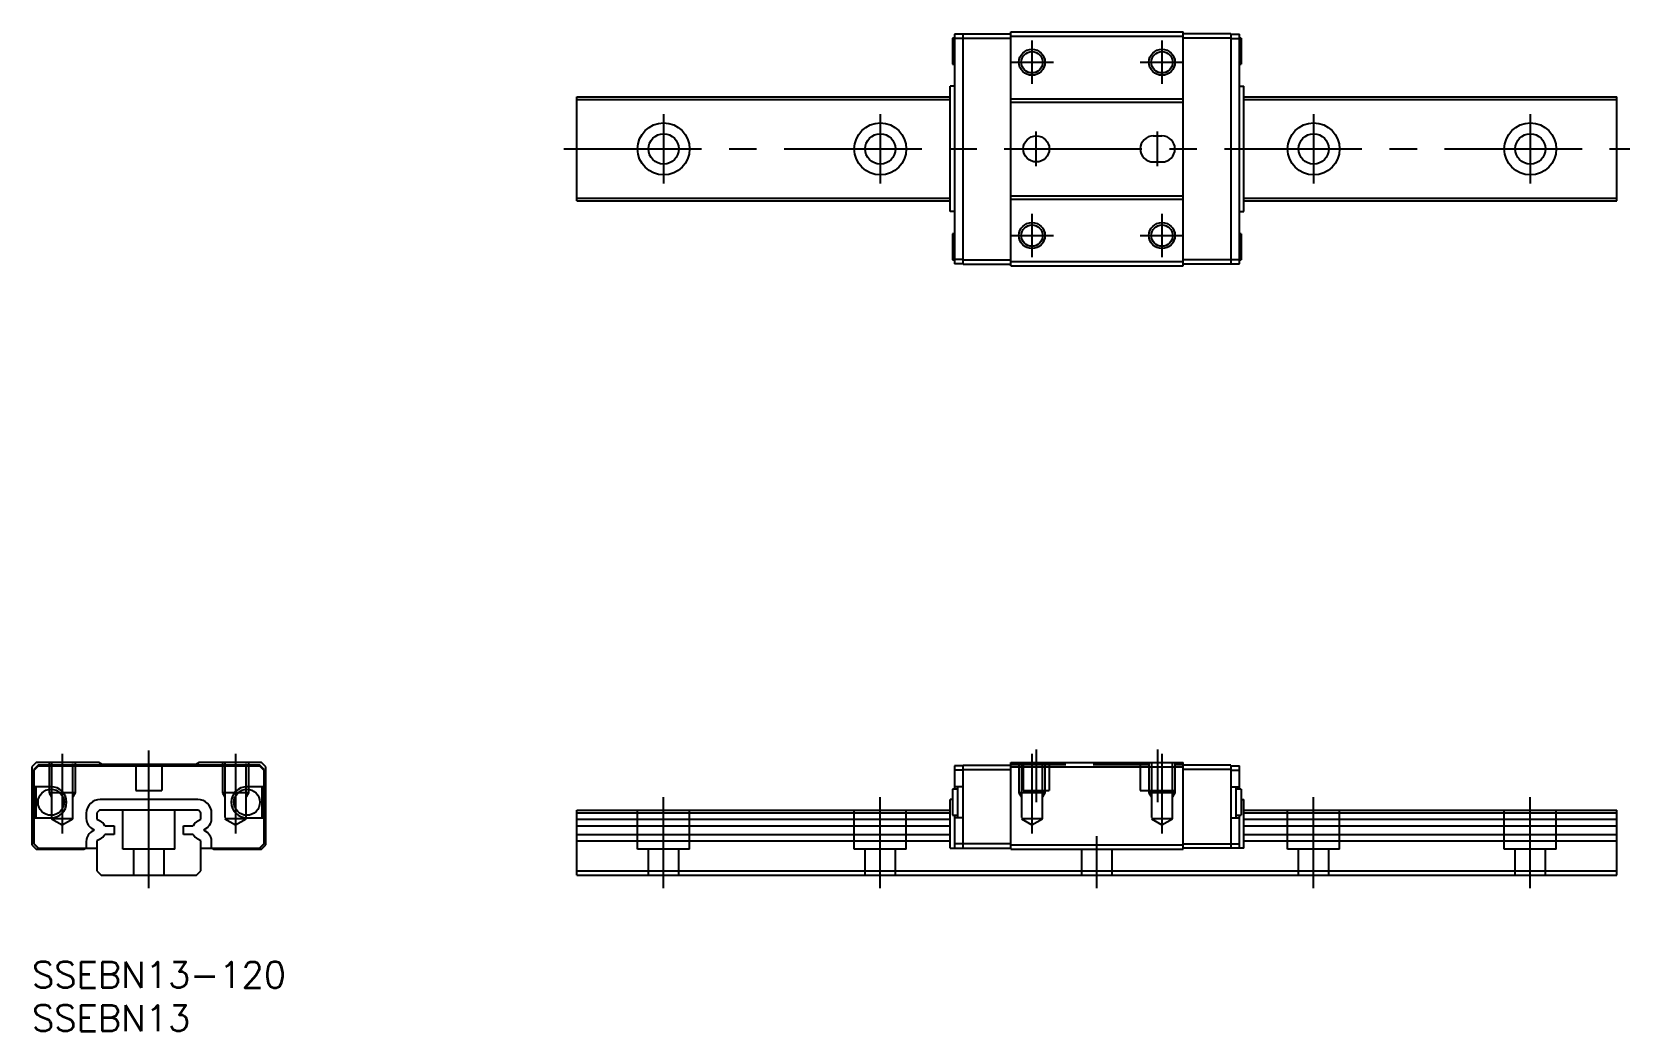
# Model space of a CAD drawing. Extents: x 0 to 184, y -8 to 107.
import ezdxf

# ---------------------------------------------------------------- set-up
doc = ezdxf.new("R2010")
doc.units = 0
doc.header["$LTSCALE"] = 0.5
doc.linetypes.add('CENTER', pattern=[50.8, 31.75, -6.35, 6.35, -6.35])
doc.linetypes.add('DASHED', pattern=[19.05, 12.7, -6.35])
for name, color, linetype in [('MSM_CENTER', 1, 'CENTER'), ('MSM_CONTINUOUS', 7, 'CONTINUOUS'), ('MSM_DASHED', 4, 'DASHED'), ('MSM_NARROW', 5, 'CONTINUOUS'), ('MSM_PART_NUMBER', 7, 'CONTINUOUS')]:
    doc.layers.add(name, color=color, linetype=linetype)
doc.styles.get("Standard").update_dxf_attribs({"font": 'txt.shx', "height": 3, "bigfont": 'bigfont.shx'})

# ---------------------------------------------------------------- blocks, each defined once
blk = doc.blocks.new('*U2')
at = {"layer": 'MSM_PART_NUMBER'}
blk.add_text('SSEBN13-120', height=3, dxfattribs=at).set_placement((0, -3))
blk = doc.blocks.new('*U3')
at = {"layer": 'MSM_PART_NUMBER'}
blk.add_text('SSEBN13', height=3, dxfattribs=at).set_placement((0, -8))

msp = doc.modelspace()

# ---------------------------------------------------------------- linework, layer by layer
at = {"layer": 'MSM_CENTER'}
for p, q in [((115.38, 106.3), (115.38, 101.3)), ((130.38, 106.3), (130.38, 101.3)), ((112.88, 103.8), (117.88, 103.8)), ((127.88, 103.8), (132.88, 103.8)), ((72.88, 97.8), (72.88, 89.8)), ((97.88, 97.8), (97.88, 89.8)), ((147.88, 97.8), (147.88, 89.8)), ((172.88, 97.8), (172.88, 89.8)), ((115.88, 91.8), (115.88, 95.8)), ((129.88, 91.8), (129.88, 95.8)), ((61.38, 93.8), (184.38, 93.8)), ((115.38, 86.3), (115.38, 81.3)), ((130.38, 86.3), (130.38, 81.3)), ((112.88, 83.8), (117.88, 83.8)), ((127.88, 83.8), (132.88, 83.8)), ((3.5, 24), (3.5, 14.79)), ((13.5, 8.5), (13.5, 24.5)), ((23.5, 24), (23.5, 14.79)), ((115.38, 24), (115.38, 14.79)), ((115.88, 24.5), (115.88, 18.42)), ((129.88, 24.5), (129.88, 18.42)), ((130.38, 24), (130.38, 14.79)), ((72.88, 8.5), (72.88, 19)), ((97.88, 8.5), (97.88, 19)), ((147.88, 8.5), (147.88, 19)), ((172.88, 8.5), (172.88, 19)), ((122.88, 8.5), (122.88, 14.5))]:
    msp.add_line(p, q, dxfattribs=at)
at = {"layer": 'MSM_CONTINUOUS'}
for p, q in [((107.43, 107.05), (106.43, 107.05)), ((106.43, 107.05), (106.43, 80.55)), ((107.43, 80.5), (107.43, 107.1)), ((107.43, 107.1), (112.93, 107.1)), ((112.93, 80.3), (112.93, 107.3)), ((112.93, 107.3), (132.83, 107.3)), ((132.83, 80.3), (132.83, 107.3)), ((138.33, 107.1), (132.83, 107.1)), ((138.33, 107.1), (138.33, 80.5)), ((138.33, 107.05), (139.33, 107.05)), ((139.33, 80.55), (139.33, 107.05)), ((106.23, 106.6), (106.23, 103.6)), ((106.43, 106.6), (106.23, 106.6)), ((107.43, 106.55), (106.43, 106.55)), ((107.43, 106.6), (112.93, 106.6)), ((112.93, 106.8), (132.83, 106.8)), ((138.33, 106.6), (132.83, 106.6)), ((138.33, 106.55), (139.33, 106.55)), ((139.53, 106.6), (139.33, 106.6)), ((139.53, 106.6), (139.53, 103.6)), ((106.23, 103.6), (106.43, 103.6)), ((139.33, 103.6), (139.53, 103.6)), ((62.88, 87.8), (62.88, 99.8)), ((62.88, 99.8), (105.93, 99.8)), ((106.43, 101.03), (105.93, 101.03)), ((105.93, 86.57), (105.93, 101.03)), ((112.93, 99.6), (132.83, 99.6)), ((139.33, 101.03), (139.83, 101.03)), ((139.83, 86.57), (139.83, 101.03)), ((139.83, 99.8), (182.88, 99.8)), ((182.88, 87.8), (182.88, 99.8)), ((62.88, 99.5), (105.93, 99.5)), ((112.93, 99.2), (132.83, 99.2)), ((139.83, 99.5), (182.88, 99.5)), ((129.38, 95.3), (130.38, 95.3)), ((129.38, 92.3), (130.38, 92.3)), ((62.88, 88.1), (105.93, 88.1)), ((62.88, 87.8), (105.93, 87.8)), ((112.93, 88.4), (132.83, 88.4)), ((112.93, 88), (132.83, 88)), ((139.83, 88.1), (182.88, 88.1)), ((139.83, 87.8), (182.88, 87.8)), ((106.43, 86.57), (105.93, 86.57)), ((139.33, 86.57), (139.83, 86.57)), ((106.23, 84), (106.23, 81)), ((106.43, 84), (106.23, 84)), ((139.53, 84), (139.33, 84)), ((139.53, 84), (139.53, 81)), ((106.23, 81), (106.43, 81)), ((107.43, 81.05), (106.43, 81.05)), ((107.43, 80.55), (106.43, 80.55)), ((107.43, 81), (112.93, 81)), ((107.43, 80.5), (112.93, 80.5)), ((112.93, 80.8), (132.83, 80.8)), ((112.93, 80.3), (132.83, 80.3)), ((138.33, 81), (132.83, 81)), ((138.33, 80.5), (132.83, 80.5)), ((138.33, 81.05), (139.33, 81.05)), ((138.33, 80.55), (139.33, 80.55)), ((139.33, 81), (139.53, 81)), ((0.5, 23), (0, 22.5)), ((0, 22.5), (0, 13.5)), ((0.7, 22.7), (0.2, 22.2)), ((0.2, 22.2), (0.2, 13.6)), ((0.25, 22.1), (0.75, 22.6)), ((7.7, 23), (0.5, 23)), ((26.3, 22.7), (0.7, 22.7)), ((0.75, 22.6), (26.25, 22.6)), ((8.1, 22.75), (7.7, 23)), ((18.9, 22.75), (8.1, 22.75)), ((19.3, 23), (18.9, 22.75)), ((26.5, 23), (19.3, 23)), ((26.25, 22.6), (26.75, 22.1)), ((26.8, 22.2), (26.3, 22.7)), ((27, 22.5), (26.5, 23)), ((26.8, 13.6), (26.8, 22.2)), ((27, 13.5), (27, 22.5)), ((106.43, 22.6), (106.43, 19.9)), ((107.43, 22.6), (106.43, 22.6)), ((107.43, 13.1), (107.43, 22.7)), ((107.43, 22.7), (112.93, 22.7)), ((107.43, 22.2), (112.93, 22.2)), ((112.93, 23), (132.83, 23)), ((112.93, 13), (112.93, 23)), ((112.93, 22.5), (132.83, 22.5)), ((132.83, 13), (132.83, 23)), ((138.33, 22.7), (132.83, 22.7)), ((138.33, 22.2), (132.83, 22.2)), ((138.33, 22.7), (138.33, 13.1)), ((138.33, 22.6), (139.33, 22.6)), ((139.33, 19.9), (139.33, 22.6)), ((0.25, 20.2), (0.25, 22.1)), ((26.75, 22.1), (26.75, 20.2)), ((107.43, 22.1), (106.43, 22.1)), ((138.33, 22.1), (139.33, 22.1)), ((2.2, 20.2), (0.25, 20.2)), ((0.45, 20.2), (0.45, 16.6)), ((19.13, 18.73), (7.87, 18.73)), ((26.75, 20.2), (24.8, 20.2)), ((26.55, 16.6), (26.55, 20.2)), ((106.23, 18.73), (105.93, 18.73)), ((105.93, 13.1), (105.93, 18.73)), ((106.83, 19.9), (106.23, 19.9)), ((106.23, 19.9), (106.23, 16.9)), ((107.43, 20.2), (106.43, 20.2)), ((106.83, 16.6), (106.83, 20.2)), ((138.33, 20.2), (139.33, 20.2)), ((138.93, 16.6), (138.93, 20.2)), ((139.53, 19.9), (138.93, 19.9)), ((139.53, 19.9), (139.53, 16.9)), ((139.53, 18.73), (139.83, 18.73)), ((139.83, 13.1), (139.83, 18.73)), ((0.25, 16.6), (2.2, 16.6)), ((0.25, 13.6), (0.25, 16.6)), ((6.27, 17.13), (6.27, 16.51)), ((7.8, 17.5), (7.5, 17.2)), ((7.5, 17.2), (7.5, 16.46)), ((19.2, 17.5), (7.8, 17.5)), ((19.5, 17.2), (19.2, 17.5)), ((19.5, 16.46), (19.5, 17.2)), ((20.73, 16.51), (20.73, 17.13)), ((24.8, 16.6), (26.75, 16.6)), ((26.75, 16.6), (26.75, 13.6)), ((62.88, 17.5), (105.93, 17.5)), ((62.88, 10), (62.88, 17.5)), ((62.88, 17.2), (105.93, 17.2)), ((106.23, 16.9), (106.83, 16.9)), ((106.43, 16.9), (106.43, 13.1)), ((107.43, 16.6), (106.43, 16.6)), ((138.33, 16.6), (139.33, 16.6)), ((138.93, 16.9), (139.53, 16.9)), ((139.33, 13.1), (139.33, 16.9)), ((139.83, 17.5), (182.88, 17.5)), ((139.83, 17.2), (182.88, 17.2)), ((182.88, 10), (182.88, 17.5)), ((7.5, 16.46), (7.87, 16.25)), ((8.39, 15.7), (9.5, 15.7)), ((9.5, 15.7), (9.5, 14.7)), ((17.5, 14.7), (17.5, 15.7)), ((17.5, 15.7), (18.61, 15.7)), ((19.13, 16.25), (19.5, 16.46)), ((62.88, 16.46), (105.93, 16.46)), ((62.88, 15.7), (105.93, 15.7)), ((139.83, 16.46), (182.88, 16.46)), ((139.83, 15.7), (182.88, 15.7)), ((0, 13.5), (0.5, 13)), ((0.2, 13.6), (0.7, 13.1)), ((0.75, 13.1), (0.25, 13.6)), ((0.5, 13), (6, 13)), ((0.7, 13.1), (7.5, 13.1)), ((6, 13), (6.22, 13.1)), ((6.27, 13.89), (6.27, 13.1)), ((7.87, 14.15), (7.5, 13.94)), ((7.5, 13.94), (7.5, 10.5)), ((9.5, 14.7), (8.39, 14.7)), ((18.61, 14.7), (17.5, 14.7)), ((19.5, 13.94), (19.13, 14.15)), ((19.5, 10.5), (19.5, 13.94)), ((19.5, 13.1), (26.3, 13.1)), ((20.73, 13.1), (20.73, 13.89)), ((20.78, 13.1), (21, 13)), ((21, 13), (26.5, 13)), ((26.75, 13.6), (26.25, 13.1)), ((26.3, 13.1), (26.8, 13.6)), ((26.5, 13), (27, 13.5)), ((62.88, 14.7), (105.93, 14.7)), ((62.88, 13.94), (105.93, 13.94)), ((105.93, 13.1), (112.88, 13.1)), ((112.93, 13.6), (106.43, 13.6)), ((112.88, 13.1), (112.88, 13.15)), ((112.88, 13.15), (112.93, 13.15)), ((112.93, 13.5), (132.83, 13.5)), ((112.93, 13), (132.83, 13)), ((132.83, 13.6), (139.33, 13.6)), ((132.88, 13.15), (132.83, 13.15)), ((132.88, 13.15), (132.88, 13.1)), ((139.83, 13.1), (132.88, 13.1)), ((139.83, 14.7), (182.88, 14.7)), ((139.83, 13.94), (182.88, 13.94)), ((7.5, 10.5), (8, 10)), ((8, 10), (19, 10)), ((19, 10), (19.5, 10.5)), ((62.88, 10.5), (182.88, 10.5)), ((62.88, 10), (182.88, 10))]:
    msp.add_line(p, q, dxfattribs=at)
for centre, radius in [((115.38, 103.8), 1.23), ((130.38, 103.8), 1.23), ((72.88, 93.8), 3), ((97.88, 93.8), 3), ((147.88, 93.8), 3), ((172.88, 93.8), 3), ((72.88, 93.8), 1.75), ((97.88, 93.8), 1.75), ((115.88, 93.8), 1.5), ((147.88, 93.8), 1.75), ((172.88, 93.8), 1.75), ((115.38, 83.8), 1.23), ((130.38, 83.8), 1.23), ((2.2, 18.4), 1.5), ((24.8, 18.4), 1.5)]:
    msp.add_circle(centre, radius, dxfattribs=at)
for centre, radius, start, end in [((129.38, 93.8), 1.5, 90, 270), ((130.38, 93.8), 1.5, 270, 90), ((2.2, 18.4), 1.8, 270, 90), ((7.87, 17.13), 1.6, 90, 180), ((19.13, 17.13), 1.6, 0, 90), ((24.8, 18.4), 1.8, 90, 270), ((7.57, 16.51), 1.3, 180, 248.8053), ((7.57, 13.89), 1.3, 111.1947, 180), ((7.06, 15.2), 0.1, 291.1947, 68.8053), ((7.21, 15.11), 1.32, 26.598, 60.0008), ((19.79, 15.11), 1.32, 119.9992, 153.402), ((19.94, 15.2), 0.1, 111.1947, 248.8053), ((19.43, 16.51), 1.3, 291.1947, 0), ((19.43, 13.89), 1.3, 0, 68.8053), ((7.21, 15.29), 1.32, 299.9992, 333.402), ((19.79, 15.29), 1.32, 206.598, 240.0008)]:
    msp.add_arc(centre, radius, start, end, dxfattribs=at)
at = {"layer": 'MSM_DASHED'}
for p, q in [((2, 23), (2, 19.5)), ((2.27, 23), (2.27, 16.5)), ((4.73, 16.5), (4.73, 23)), ((5, 23), (5, 19.5)), ((12, 22.75), (12, 19.75)), ((15, 22.75), (15, 19.75)), ((22, 23), (22, 19.5)), ((22.27, 23), (22.27, 16.5)), ((24.73, 16.5), (24.73, 23)), ((25, 23), (25, 19.5)), ((112.93, 22.75), (132.83, 22.75)), ((113.88, 23), (113.88, 19.5)), ((114.16, 23), (114.16, 16.5)), ((114.38, 22.75), (114.38, 19.75)), ((116.61, 16.5), (116.61, 23)), ((116.88, 23), (116.88, 19.5)), ((117.38, 22.75), (117.38, 19.75)), ((127.88, 22.75), (127.88, 19.75)), ((128.88, 23), (128.88, 19.5)), ((129.16, 23), (129.16, 16.5)), ((131.61, 16.5), (131.61, 23)), ((131.88, 23), (131.88, 19.5)), ((5, 19.5), (2, 19.5)), ((2, 19.5), (2.27, 19.03)), ((5, 19.5), (4.73, 19.03)), ((12, 19.75), (15, 19.75)), ((25, 19.5), (22, 19.5)), ((22, 19.5), (22.27, 19.03)), ((25, 19.5), (24.73, 19.03)), ((116.88, 19.5), (113.88, 19.5)), ((113.88, 19.5), (114.16, 19.03)), ((114.38, 19.75), (117.38, 19.75)), ((116.88, 19.5), (116.61, 19.03)), ((127.88, 19.75), (131.88, 19.75)), ((131.88, 19.5), (128.88, 19.5)), ((128.88, 19.5), (129.16, 19.03)), ((131.88, 19.5), (131.61, 19.03)), ((10.5, 13), (10.5, 17.5)), ((16.5, 13), (16.5, 17.5)), ((69.88, 13), (69.88, 17.5)), ((75.88, 13), (75.88, 17.5)), ((94.88, 13), (94.88, 17.5)), ((100.88, 13), (100.88, 17.5)), ((144.88, 13), (144.88, 17.5)), ((150.88, 13), (150.88, 17.5)), ((169.88, 13), (169.88, 17.5)), ((175.88, 13), (175.88, 17.5)), ((2.27, 16.5), (3.5, 15.79)), ((4.73, 16.5), (2.27, 16.5)), ((3.5, 15.79), (4.73, 16.5)), ((22.27, 16.5), (23.5, 15.79)), ((24.73, 16.5), (22.27, 16.5)), ((23.5, 15.79), (24.73, 16.5)), ((114.16, 16.5), (115.38, 15.79)), ((116.61, 16.5), (114.16, 16.5)), ((115.38, 15.79), (116.61, 16.5)), ((129.16, 16.5), (130.38, 15.79)), ((131.61, 16.5), (129.16, 16.5)), ((130.38, 15.79), (131.61, 16.5)), ((16.5, 13), (10.5, 13)), ((11.75, 10), (11.75, 13)), ((15.25, 10), (15.25, 13)), ((75.88, 13), (69.88, 13)), ((71.13, 10), (71.13, 13)), ((74.63, 10), (74.63, 13)), ((100.88, 13), (94.88, 13)), ((96.13, 10), (96.13, 13)), ((99.63, 10), (99.63, 13)), ((121.13, 10), (121.13, 13)), ((124.63, 10), (124.63, 13)), ((150.88, 13), (144.88, 13)), ((146.13, 10), (146.13, 13)), ((149.63, 10), (149.63, 13)), ((175.88, 13), (169.88, 13)), ((171.13, 10), (171.13, 13)), ((174.63, 10), (174.63, 13))]:
    msp.add_line(p, q, dxfattribs=at)
at = {"layer": 'MSM_NARROW'}
for centre in [(115.38, 103.8), (130.38, 103.8), (115.38, 83.8), (130.38, 83.8)]:
    msp.add_circle(centre, 1.5, dxfattribs=at)

# ---------------------------------------------------------------- block references
at = {"layer": 'MSM_CONTINUOUS'}
for name in ['*U2', '*U3']:
    msp.add_blockref(name, (0, 0), dxfattribs=at)

doc.saveas('drawing.dxf')
